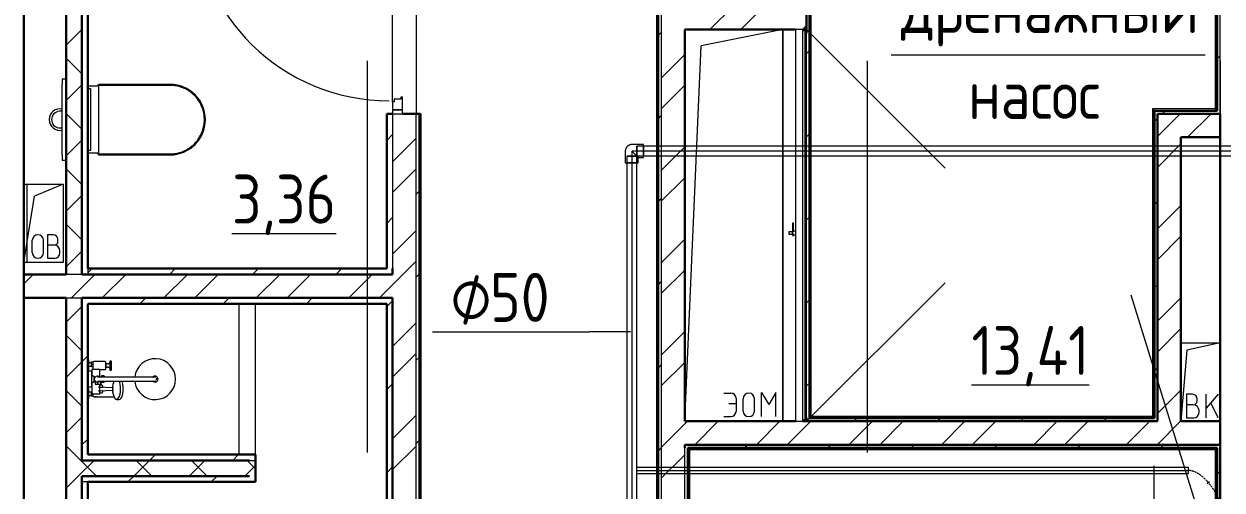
# Model space of a CAD drawing. Header units: millimetres. Extents: x -88595 to 880822, y -1054509 to -148035.
# Drawn here: x 415013 to 421123, y -245193 to -242813 of the extents above; entities that cross this region are included whole.
import ezdxf

# ---------------------------------------------------------------- set-up
doc = ezdxf.new("R2010")
doc.units = ezdxf.units.MM
for name, pattern in [('$7$ADSK_Осевая', [14, 10, -2, 0, -2]), ('$9$ADSK_Осевая', [14, 10, -2, 0, -2]), ('ADSK_Линия сетки', [25, 20, -2.5, 0, -2.5])]:
    doc.linetypes.add(name, pattern=pattern)
for name, color, linetype, lineweight in [('Аннотация', 7, 'Continuous', 20), ('Двери', 7, 'Continuous', 9), ('Линии', 7, 'Continuous', 9), ('Марки', 7, 'Continuous', 20), ('Марки помещений', 7, 'Continuous', 20), ('Обобщенные модели', 7, 'Continuous', 18), ('Оборудование', 7, 'Continuous', 18), ('Ограждение', 7, 'Continuous', 9), ('Оси', 7, 'Continuous', 9), ('Перекрытие', 7, 'Continuous', 18), ('Сантехника', 7, 'Continuous', 18), ('Стены внутренние', 7, 'Continuous', 18), ('Стены наружные', 7, 'Continuous', 18), ('Стены штриховка', 7, 'Continuous', 9), ('Трубопровод', 7, 'Continuous', 18), ('Трубопроводы', 7, 'Continuous', 18)]:
    doc.layers.add(name, color=color, linetype=linetype, lineweight=lineweight)
doc.layers.add('Двери открывание', color=7, linetype='Continuous', lineweight=9, true_color=0xc0c0c0)
doc.styles.add('$1$GOST Common_9', font='GOST_Common.ttf', dxfattribs={"width": 0.9, "height": 250})
doc.styles.add('$5$GOST Common', font='GOST_Common.ttf', dxfattribs={"width": 0.9, "height": 250})
doc.styles.add('GOST Common_2', font='GOST_Common.ttf', dxfattribs={"width": 0.9, "height": 350})

# ---------------------------------------------------------------- blocks, each defined once
blk = doc.blocks.new('$0$ADSK_Полипропилен_Отвод - Универсальный-3259720-В_Координация_3 этаж ОВ3')
at = {"layer": 'Трубопроводы', "color": 24, "true_color": 0xa52900}
for p, q in [((-33, 33), (-60.5, 33)), ((-60.5, 33), (-60.5, -33)), ((-60.5, 33), (-60.5, -33)), ((-25.5, 25), (-60.5, 25)), ((-60.5, 0), (-60.5, 25)), ((-33, 60.5), (-33, 33)), ((33, 60.5), (-33, 60.5)), ((33, 60.5), (-33, 60.5)), ((-25.5, 25), (-25.5, 0)), ((-25.5, 0), (-25.5, -25)), ((-25, 60.5), (-25, 25.5)), ((-25, 60.5), (0, 60.5)), ((0, 25.5), (-25, 25.5)), ((0, 60.5), (25, 60.5)), ((25, 25.5), (0, 25.5)), ((25, 25.5), (25, 60.5)), ((33, 0), (33, 60.5)), ((-60.5, -25), (-60.5, 0)), ((-60.5, -25), (-25.5, -25)), ((-60.5, -33), (0, -33))]:
    blk.add_line(p, q, dxfattribs=at)
at = {"layer": 'Трубопроводы', "color": 24, "true_color": 0xa52900, "flags": 128}
blk.add_lwpolyline([(0, -33), (1.3, -33), (2.6, -32.9), (4, -32.8), (5.3, -32.6), (6.6, -32.3), (7.8, -32.1), (9.1, -31.7), (10.4, -31.3), (11.6, -30.9), (12.9, -30.4), (14.1, -29.9), (15.2, -29.3), (16.4, -28.6), (17.5, -28), (18.6, -27.2), (19.7, -26.5), (20.8, -25.7), (21.8, -24.8), (22.7, -23.9), (23.7, -23), (24.6, -22), (25.4, -21), (26.3, -20), (27, -18.9), (27.8, -17.8), (28.5, -16.7), (29.1, -15.6), (29.7, -14.4), (30.3, -13.2), (30.8, -12), (31.2, -10.7), (31.6, -9.5), (32, -8.2), (32.3, -6.9), (32.5, -5.6), (32.7, -4.3), (32.9, -3), (33, -1.7), (33, -0.4), (33, 0)], dxfattribs=at)
at = {"layer": 'Трубопроводы', "color": 24, "true_color": 0xa52900}
for points, knots in [([(0, 0), (-1.9, 1.8), (-5.6, 5.6), (-10.1, 10.1), (-13.7, 13.7), (-16.3, 16.3), (-18.4, 18.4), (-20.1, 20.1), (-21.3, 21.3), (-22.5, 22.5), (-23.6, 23.6), (-24.7, 24.7), (-25.8, 25.8), (-26.8, 26.8), (-27.8, 27.8), (-28.7, 28.7), (-29.5, 29.5), (-30.3, 30.3), (-31.2, 31.2), (-32.2, 32.1), (-32.8, 32.8), (-33, 33), (-33, 33)], [0, 0, 0, 0, 0.125, 0.25, 0.3125, 0.375, 0.4375, 0.46875, 0.5, 0.53125, 0.5625, 0.59375, 0.625, 0.65625, 0.6875, 0.71875, 0.75, 0.78125, 0.8125, 0.875, 0.9375, 1, 1, 1, 1]), ([(-33, 33), (-33, 33), (-32.8, 32.8), (-32.2, 32.1), (-31.2, 31.2), (-30.3, 30.3), (-29.5, 29.5), (-28.7, 28.7), (-27.8, 27.8), (-26.8, 26.8), (-25.8, 25.8), (-24.7, 24.7), (-23.6, 23.6), (-22.5, 22.5), (-21.3, 21.3), (-20.1, 20.1), (-18.4, 18.4), (-16.3, 16.3), (-13.7, 13.7), (-10.1, 10.1), (-5.6, 5.6), (-1.9, 1.8), (0, 0)], [0, 0, 0, 0, 0.0625, 0.125, 0.1875, 0.21875, 0.25, 0.28125, 0.3125, 0.34375, 0.375, 0.40625, 0.4375, 0.46875, 0.5, 0.53125, 0.5625, 0.625, 0.6875, 0.75, 0.875, 1, 1, 1, 1])]:
    blk.add_open_spline(points, degree=3, knots=knots, dxfattribs=at)
blk = doc.blocks.new('$0$ADSK_Аннотация_Текст_сВыноской - Текст с выноской-3264166-В_Координация_3 этаж ОВ3')
at = {"layer": 'Аннотация'}
blk.add_line((-8, 0), (8, 0), dxfattribs=at)
blk = doc.blocks.new('$0$ADSK_M_Трубы - Диаметр_8-160846-В_Координация_3 этаж ОВ3')
at = {"layer": 'Марки'}
blk.add_line((0, 0), (8, 0), dxfattribs=at)
blk = doc.blocks.new('3 этаж')
at = {"lineweight": 18}
for p, q in [((432793.9, 681983.9), (432993.9, 681983.9)), ((432823.5, 681947.2), (432793.9, 681583.9)), ((432993.9, 681983.9), (432823.5, 681947.2)), ((432852.8, 681721.5), (432822.8, 681721.5)), ((432822.8, 681721.5), (432822.8, 681601.5)), ((432876.1, 681688.1), (432876.1, 681698.1)), ((432982.8, 681721.5), (432922.8, 681650)), ((432922.8, 681601.5), (432922.8, 681721.5)), ((432856.1, 681668.1), (432822.8, 681668.1)), ((432886.1, 681628.1), (432886.1, 681638.1)), ((432982.8, 681601.5), (432946.8, 681678.6)), ((432822.8, 681601.5), (432859.4, 681601.5))]:
    blk.add_line(p, q, dxfattribs=at)
for centre, radius, start, end in [((432852.8, 681698.1), 23.3, 0, 90), ((432856.1, 681688.1), 20, 270, 0), ((432856.1, 681638.1), 30, 0, 90), ((432859.4, 681628.1), 26.7, 270, 0)]:
    blk.add_arc(centre, radius, start, end, dxfattribs=at)
at = {"layer": 'Двери'}
for p, q in [((428773.9, 683214.9), (428773.9, 683173.9)), ((428781.9, 683214.9), (428773.9, 683214.9)), ((428815.9, 683228.9), (428781.9, 683228.9)), ((428781.9, 683228.9), (428781.9, 683214.9)), ((428823.9, 683237.9), (428815.9, 683237.9)), ((428815.9, 683237.9), (428815.9, 683228.9)), ((428823.9, 683173.9), (428823.9, 683237.9)), ((428823.9, 683173.9), (428773.9, 683173.9)), ((428773.9, 683173.9), (428773.9, 683153.9)), ((428773.9, 683173.9), (428823.9, 683173.9)), ((428773.9, 683153.9), (428823.9, 683153.9)), ((428823.9, 683153.9), (428823.9, 683173.9))]:
    blk.add_line(p, q, dxfattribs=at)
at = {"layer": 'Двери открывание'}
blk.add_arc((428755.9, 684217.9), 998, 181.03345, 270, dxfattribs=at)
at = {"layer": 'Линии', "lineweight": 18, "ltscale": 100}
for p, q in [((430763.9, 683583.9), (430347, 683501.4)), ((430763.9, 683583.9), (430763.9, 681583.9)), ((430263.9, 681583.9), (430347, 683501.4)), ((426893.9, 682793.9), (427093.9, 682793.9)), ((427093.9, 682793.9), (426948, 682732.8)), ((427093.9, 682793.9), (427093.9, 682393.9)), ((426893.9, 682393.9), (426948, 682732.8)), ((426936.4, 682445.1), (426936.4, 682507.7)), ((426993.8, 682445.1), (426993.8, 682507.7)), ((427043.9, 682536.4), (427013.9, 682536.4)), ((427013.9, 682536.4), (427013.9, 682416.4)), ((427047.3, 682483.1), (427013.9, 682483.1)), ((427067.3, 682503.1), (427067.3, 682513.1)), ((427077.3, 682443.1), (427077.3, 682453.1)), ((427093.9, 682393.9), (426893.9, 682393.9)), ((427013.9, 682416.4), (427050.6, 682416.4)), ((430462.3, 681727.3), (430498.8, 681727.3)), ((430524.9, 681701.3), (430524.9, 681633.4)), ((430561.4, 681636), (430561.4, 681698.6)), ((430618.8, 681636), (430618.8, 681698.6)), ((430655.3, 681730), (430691.8, 681670)), ((430655.3, 681607.3), (430655.3, 681730)), ((430728.4, 681730), (430691.8, 681670)), ((430728.4, 681607.3), (430728.4, 681730)), ((430488.4, 681675.2), (430524.9, 681675.2)), ((430462.3, 681607.3), (430498.8, 681607.3))]:
    blk.add_line(p, q, dxfattribs=at)
at = {"layer": 'Линии', "lineweight": 18}
for centre, radius, start, end in [((426965.1, 682507.7), 28.7, 0, 180), ((427043.9, 682513.1), 23.3, 0, 90), ((427047.3, 682503.1), 20, 270, 0), ((427047.3, 682453.1), 30, 0, 90), ((426965.1, 682445.1), 28.7, 180, 0), ((427050.6, 682443.1), 26.7, 270, 0), ((430498.8, 681701.3), 26.1, 0, 90), ((430590.1, 681698.6), 28.7, 0, 180), ((430498.8, 681633.4), 26.1, 270, 0), ((430590.1, 681636), 28.7, 180, 0)]:
    blk.add_arc(centre, radius, start, end, dxfattribs=at)
at = {"layer": 'Обобщенные модели', "lineweight": 9}
for p, q in [((427335.1, 681891.4), (427331.9, 681891.4)), ((427331.9, 681891.4), (427334.7, 681891.4)), ((427331.9, 681891.1), (427331.9, 681889.6)), ((427339.4, 681889.6), (427331.9, 681889.6)), ((427331.9, 681889.6), (427331.9, 681846.5)), ((427331.9, 681889.6), (427339.4, 681889.6)), ((427339.4, 681846.5), (427339.4, 681889.6)), ((427331.9, 681846.5), (427339.4, 681846.5)), ((427331.9, 681846.5), (427331.9, 681844.8)), ((427339.4, 681846.5), (427331.9, 681846.5)), ((427331.9, 681844.5), (427335.4, 681844.5))]:
    blk.add_line(p, q, dxfattribs=at)
for points, knots in [([(427339.4, 681889.6), (427339.3, 681889.9), (427339, 681890.2), (427338.6, 681890.6), (427338.2, 681890.8), (427337.7, 681891), (427337, 681891.1), (427336.3, 681891.3), (427336, 681891.3), (427335.8, 681891.4)], [0, 0, 0, 0, 0.1666667, 0.25, 0.3333333, 0.4166667, 0.5, 0.5833333, 0.6666667, 0.6666667, 0.6666667, 0.6666667]), ([(427339.4, 681846.5), (427339.4, 681846.5), (427339.3, 681847.2), (427339.1, 681849), (427338.9, 681850.4), (427338.8, 681851.5), (427338.6, 681852.8), (427338.4, 681854.2), (427338.3, 681855.7), (427338.1, 681857.3), (427338, 681859), (427337.9, 681861.3), (427337.7, 681865.5), (427337.7, 681870.6), (427337.9, 681874.9), (427338, 681877.2), (427338.1, 681878.9), (427338.3, 681880.5), (427338.4, 681882), (427338.6, 681883.4), (427338.8, 681884.6), (427338.9, 681885.8), (427339.1, 681887.1), (427339.3, 681889), (427339.4, 681889.6), (427339.4, 681889.6)], [0, 0, 0, 0, 0.111111, 0.166667, 0.194444, 0.222222, 0.25, 0.277778, 0.305556, 0.333333, 0.361111, 0.388889, 0.444444, 0.555556, 0.611111, 0.638889, 0.666667, 0.694444, 0.722222, 0.75, 0.777778, 0.805556, 0.833333, 0.888889, 1, 1, 1, 1]), ([(427335.9, 681844.6), (427336, 681844.6), (427336.4, 681844.6), (427337, 681844.8), (427337.7, 681844.9), (427338.2, 681845.1), (427338.6, 681845.4), (427339, 681845.8), (427339.3, 681846.2), (427339.4, 681846.5)], [0.3333333, 0.3333333, 0.3333333, 0.3333333, 0.4166667, 0.5, 0.5833333, 0.6666667, 0.75, 0.8333333, 1, 1, 1, 1])]:
    blk.add_open_spline(points, degree=3, knots=knots, dxfattribs=at)
at = {"layer": 'Оборудование'}
for p, q in [((430865.3, 683583.9), (430828.9, 683583.9)), ((430828.9, 683583.9), (430828.9, 681583.9)), ((430866.2, 681584.8), (430866.2, 683582.9)), ((430883.9, 683583.9), (431591, 682876.8)), ((430875.9, 683576.9), (430866.2, 683576.9)), ((430876.9, 681591.8), (430876.9, 683575.9)), ((430883.9, 683564.9), (430878.4, 683564.9)), ((430883.9, 681602.9), (430883.9, 683564.9)), ((430811.1, 682551.5), (430793.6, 682551.5)), ((430793.6, 682551.5), (430793.6, 682539.2)), ((430813, 682553.4), (430811.1, 682551.5)), ((430811.1, 682551.5), (430811.1, 682539.2)), ((430828.9, 682555), (430813, 682555)), ((430813, 682555), (430813, 682535.7)), ((430813.5, 682596), (430813.5, 682550.2)), ((430818.5, 682596), (430813.5, 682596)), ((430818.5, 682550.2), (430818.5, 682596)), ((430793.6, 682539.2), (430811.1, 682539.2)), ((430811.1, 682539.2), (430813, 682537.3)), ((430813, 682535.7), (430828.9, 682535.7)), ((430813.5, 682540.5), (430813.5, 682532.3)), ((430813.5, 682532.3), (430818.5, 682532.3)), ((430818.5, 682532.3), (430818.5, 682540.5)), ((430883.9, 681583.9), (431591, 682291)), ((430828.9, 681583.9), (430865.3, 681583.9)), ((430866.2, 681590.9), (430875.9, 681590.9)), ((430878.4, 681602.9), (430883.9, 681602.9))]:
    blk.add_line(p, q, dxfattribs=at)
for points, knots in [([(430866.2, 683582.9), (430866.2, 683583), (430866.2, 683583.1), (430866.1, 683583.3), (430866.1, 683583.4), (430865.9, 683583.6), (430865.8, 683583.7), (430865.5, 683583.8), (430865.4, 683583.9), (430865.3, 683583.9)], [0, 0, 0, 0, 0.166667, 0.25, 0.333333, 0.5, 0.666667, 0.833333, 1, 1, 1, 1]), ([(430876.9, 683575.9), (430876.9, 683576), (430876.9, 683576.1), (430876.8, 683576.3), (430876.8, 683576.4), (430876.7, 683576.5), (430876.6, 683576.6), (430876.4, 683576.8), (430876.2, 683576.8), (430876, 683576.9), (430875.9, 683576.9)], [0, 0, 0, 0, 0.166667, 0.25, 0.333333, 0.416667, 0.541667, 0.666667, 0.833333, 1, 1, 1, 1]), ([(430878.4, 683564.9), (430878.3, 683564.9), (430878.1, 683564.9), (430877.8, 683565), (430877.7, 683565.1), (430877.5, 683565.2), (430877.3, 683565.3), (430877.2, 683565.5), (430877.1, 683565.6), (430877, 683565.8), (430876.9, 683566.1), (430876.9, 683566.3), (430876.9, 683566.4)], [0, 0, 0, 0, 0.166667, 0.25, 0.333333, 0.416667, 0.5, 0.583333, 0.666667, 0.75, 0.833333, 1, 1, 1, 1]), ([(430865.3, 681583.9), (430865.4, 681583.9), (430865.5, 681583.9), (430865.8, 681584), (430865.9, 681584.1), (430866.1, 681584.3), (430866.1, 681584.4), (430866.2, 681584.6), (430866.2, 681584.7), (430866.2, 681584.8)], [-1, -1, -1, -1, -0.833333, -0.666667, -0.5, -0.333333, -0.25, -0.166667, 0, 0, 0, 0]), ([(430875.9, 681590.9), (430876, 681590.9), (430876.2, 681590.9), (430876.4, 681591), (430876.6, 681591.1), (430876.7, 681591.2), (430876.8, 681591.3), (430876.8, 681591.4), (430876.9, 681591.6), (430876.9, 681591.7), (430876.9, 681591.8)], [-1, -1, -1, -1, -0.833333, -0.666667, -0.541667, -0.416667, -0.333333, -0.25, -0.166667, 0, 0, 0, 0]), ([(430876.9, 681601.3), (430876.9, 681601.5), (430876.9, 681601.7), (430877, 681601.9), (430877.1, 681602.1), (430877.2, 681602.3), (430877.3, 681602.4), (430877.5, 681602.5), (430877.7, 681602.7), (430877.8, 681602.7), (430878.1, 681602.8), (430878.3, 681602.9), (430878.4, 681602.9)], [-1, -1, -1, -1, -0.833333, -0.75, -0.666667, -0.583333, -0.5, -0.416667, -0.333333, -0.25, -0.166667, 0, 0, 0, 0])]:
    blk.add_open_spline(points, degree=3, knots=knots, dxfattribs=at)
at = {"layer": 'Ограждение'}
for p, q in [((432968.9, 687228.9), (432968.9, 683178.9)), ((430118.9, 686009.2), (430118.9, 681003.9)), ((430908.9, 681608.9), (430908.9, 683728.9)), ((428913.9, 683153.9), (428918.9, 683153.9)), ((428918.9, 678898.9), (428918.9, 683153.9)), ((432968.9, 683178.9), (432648.9, 683178.9)), ((432648.9, 683178.9), (432658.9, 683168.9)), ((432648.9, 683178.9), (432648.9, 681608.9)), ((432968.9, 683178.9), (432978.9, 683168.9)), ((430908.9, 681608.9), (430898.9, 681598.9)), ((432648.9, 681608.9), (430908.9, 681608.9)), ((432648.9, 681608.9), (432658.9, 681598.9)), ((430288.9, 681438.9), (430278.9, 681448.9)), ((432968.9, 681438.9), (432978.9, 681448.9)), ((430288.9, 681003.9), (430288.9, 681438.9)), ((430288.9, 681438.9), (432968.9, 681438.9)), ((432968.9, 681438.9), (432968.9, 678898.9))]:
    blk.add_line(p, q, dxfattribs=at)
at = {"layer": 'Оси', "linetype": 'ADSK_Линия сетки', "ltscale": 100}
for p, q in [((426893.9, 695924.5), (426893.9, 629947.7)), ((428643.9, 695924.5), (428643.9, 629947.7)), ((431193.9, 695924.5), (431193.9, 629947.7)), ((432993.9, 695924.5), (432993.9, 629947.7))]:
    blk.add_line(p, q, dxfattribs=at)
at = {"layer": 'Перекрытие', "color": 49, "true_color": 0x464646}
for p, q in [((426893.9, 682793.9), (427093.9, 682793.9)), ((427093.9, 682793.9), (427093.9, 682393.9)), ((427093.9, 682393.9), (426893.9, 682393.9)), ((427989.1, 682183.9), (427989.1, 681413.9)), ((428074.1, 681413.9), (428074.1, 682183.9)), ((432793.9, 681983.9), (432993.9, 681983.9))]:
    blk.add_line(p, q, dxfattribs=at)
at = {"layer": 'Сантехника', "lineweight": 9}
for p, q in [((427108.9, 683330.6), (427088.9, 683330.6)), ((427088.9, 683330.6), (427088.9, 683305.6)), ((427088.9, 682942.1), (427088.9, 683305.6)), ((427088.9, 682942.1), (427088.9, 682917.1)), ((427088.9, 682917.1), (427108.9, 682917.1))]:
    blk.add_line(p, q, dxfattribs=at)
at = {"layer": 'Сантехника'}
for p, q in [((427268.9, 683293.9), (427218.9, 683293.9)), ((427218.9, 683282.1), (427233.9, 683282.1)), ((427233.9, 683282.1), (427233.9, 682965.7)), ((427273.9, 683293.9), (427273.9, 682953.9)), ((427638.9, 683303.9), (427278.9, 683303.9)), ((427638.9, 683298.9), (427278.9, 683298.9)), ((427233.9, 682965.7), (427218.9, 682965.7)), ((427218.9, 682953.9), (427268.9, 682953.9)), ((427278.9, 682948.9), (427638.9, 682948.9)), ((427278.9, 682943.9), (427638.9, 682943.9)), ((427223.9, 681898.9), (427218.9, 681898.9)), ((427223.9, 681848.9), (427223.9, 681898.9)), ((427238.9, 681881.9), (427223.9, 681881.9)), ((427238.9, 681873.9), (427238.9, 681886.4)), ((427238.9, 681886.4), (427247.1, 681886.4)), ((427238.9, 681861.4), (427238.9, 681873.9)), ((427238.9, 681873.9), (427245.2, 681873.9)), ((427245.2, 681883.6), (427245.2, 681848.9)), ((427307.9, 681888.6), (427250.2, 681888.6)), ((427311.9, 681853.8), (427311.9, 681884.7)), ((427320, 681876.6), (427312.5, 681876.6)), ((427312.5, 681868.6), (427312.5, 681876.6)), ((427218.9, 681848.9), (427223.9, 681848.9)), ((427237.5, 681838.9), (427220.1, 681838.9)), ((427220.1, 681838.9), (427220.1, 681798.9)), ((427223.9, 681865.9), (427238.9, 681865.9)), ((427237.5, 681838.9), (427237.5, 681798.9)), ((427250.1, 681813.9), (427237.5, 681813.9)), ((427245.2, 681861.4), (427238.9, 681861.4)), ((427239.2, 681848.9), (427239.2, 681813.9)), ((427281.5, 681848.9), (427239.2, 681848.9)), ((427250.1, 681813.9), (427250.1, 681798.9)), ((427255.1, 681808.9), (427250.1, 681808.9)), ((427255.1, 681805.7), (427255.1, 681808.9)), ((427281.5, 681809.1), (427281.5, 681848.9)), ((427281.5, 681848.8), (427307.8, 681848.8)), ((427286.9, 681809.1), (427286.9, 681809.8)), ((427303.1, 681815), (427289.9, 681815)), ((427289.9, 681815), (427289.9, 681814.7)), ((427289.9, 681810.2), (427289.9, 681814.7)), ((427303.1, 681814.7), (427289.9, 681814.7)), ((427289.9, 681810.2), (427289.9, 681810.5)), ((427289.9, 681810.2), (427289.9, 681809.1)), ((427303.1, 681810.2), (427289.9, 681810.2)), ((427530.3, 681808.9), (427292, 681808.9)), ((427303.1, 681814.7), (427303.1, 681815)), ((427303.1, 681814.7), (427303.1, 681810.2)), ((427303.1, 681810.5), (427303.1, 681810.2)), ((427303.1, 681809.1), (427303.1, 681810.2)), ((427311.9, 681808.9), (427303.1, 681808.9)), ((427312.5, 681860.5), (427312.5, 681868.6)), ((427312.5, 681860.5), (427320, 681860.5)), ((427223.9, 681748.9), (427218.9, 681748.9)), ((427220.1, 681798.9), (427220.1, 681758.9)), ((427220.1, 681758.9), (427237.5, 681758.9)), ((427223.9, 681698.9), (427223.9, 681748.9)), ((427237.5, 681798.9), (427237.5, 681758.9)), ((427237.5, 681783.9), (427250.1, 681783.9)), ((427239.2, 681784), (427239.2, 681724.2)), ((427250.1, 681798.9), (427250.1, 681783.9)), ((427250.1, 681788.9), (427255.1, 681788.9)), ((427255.1, 681788.9), (427255.1, 681792)), ((427256.7, 681785.7), (427256.7, 681772.8)), ((427262.6, 681785.7), (427256.7, 681785.7)), ((427256.7, 681772.8), (427270.1, 681772.8)), ((427270.1, 681772.8), (427270.1, 681784.9)), ((427270.1, 681772.8), (427285.5, 681772.8)), ((427285.5, 681785.7), (427272.2, 681785.7)), ((427350.9, 681754.1), (427273, 681758.4)), ((427290.5, 681768.8), (427278.6, 681768.8)), ((427284.2, 681758.2), (427280.8, 681758.2)), ((427281.5, 681785.7), (427281.5, 681789.1)), ((427281.5, 681749.8), (427281.5, 681772.8)), ((427281.5, 681724.2), (427281.5, 681747.1)), ((427284.2, 681758.2), (427295.6, 681758.2)), ((427287.5, 681785.7), (427285.5, 681785.7)), ((427285.5, 681772.8), (427285.5, 681785.7)), ((427285.5, 681772.8), (427287.5, 681772.8)), ((427286.9, 681787.8), (427286.9, 681789.5)), ((427287.5, 681772.8), (427287.5, 681785.7)), ((427289.9, 681789.2), (427289.9, 681787.6)), ((427289.9, 681787.2), (427289.9, 681787.6)), ((427289.9, 681783.1), (427289.9, 681787.6)), ((427303.1, 681787.6), (427289.9, 681787.6)), ((427289.9, 681783.1), (427289.9, 681782.7)), ((427303.1, 681783.1), (427289.9, 681783.1)), ((427289.9, 681782.7), (427303.1, 681782.7)), ((427292, 681788.9), (427530.3, 681788.9)), ((427295.6, 681758.2), (427295.6, 681763.3)), ((427303.1, 681787.6), (427303.1, 681788.8)), ((427303.1, 681788.8), (427311.9, 681788.8)), ((427303.1, 681787.6), (427303.1, 681783.1)), ((427303.1, 681787.6), (427303.1, 681787.2)), ((427303.1, 681782.7), (427303.1, 681783.1)), ((427218.9, 681698.9), (427223.9, 681698.9)), ((427238.9, 681731.9), (427223.9, 681731.9)), ((427223.9, 681715.9), (427238.9, 681715.9)), ((427238.9, 681723.9), (427238.9, 681736.4)), ((427238.9, 681711.4), (427238.9, 681723.9)), ((427245.2, 681723.9), (427238.9, 681723.9)), ((427247.1, 681711.4), (427238.9, 681711.4)), ((427239.2, 681724.2), (427281.5, 681724.2)), ((427245.2, 681724.2), (427245.2, 681714.1)), ((427250.2, 681709.1), (427352.6, 681709.1)), ((427252.9, 681724.2), (427252.9, 681722.6)), ((427267.9, 681722.6), (427267.9, 681724.2)), ((427273, 681738.5), (427350.9, 681742.8)), ((427278.5, 681729.1), (427290.6, 681729.1)), ((427295.6, 681739.7), (427294.3, 681739.7)), ((427295.6, 681734.5), (427295.6, 681739.7)), ((427366.1, 681695.7), (427379.9, 681695.7))]:
    blk.add_line(p, q, dxfattribs=at)
at = {"layer": 'Сантехника', "flags": 128}
for points in [[(427278.9, 683298.9), (427278.7, 683298.9), (427278.5, 683298.8), (427278.3, 683298.8), (427278.1, 683298.8), (427277.9, 683298.8), (427277.7, 683298.7), (427277.5, 683298.7), (427277.3, 683298.6), (427277.1, 683298.5), (427277, 683298.5), (427276.8, 683298.4), (427276.6, 683298.3), (427276.4, 683298.2), (427276.2, 683298.1), (427276.1, 683298), (427275.9, 683297.9), (427275.8, 683297.7), (427275.6, 683297.6), (427275.5, 683297.5), (427275.3, 683297.3), (427275.2, 683297.2), (427275, 683297), (427274.9, 683296.9), (427274.8, 683296.7), (427274.7, 683296.6), (427274.6, 683296.4), (427274.5, 683296.2), (427274.4, 683296), (427274.3, 683295.9), (427274.2, 683295.7), (427274.2, 683295.5), (427274.1, 683295.3), (427274.1, 683295.1), (427274, 683294.9), (427274, 683294.7), (427273.9, 683294.5), (427273.9, 683294.3), (427273.9, 683294.1), (427273.9, 683293.9), (427273.9, 683293.9)], [(427638.9, 682948.9), (427645.9, 682949), (427652.9, 682949.4), (427659.9, 682950.1), (427666.8, 682951.1), (427673.7, 682952.3), (427680.5, 682953.9), (427687.3, 682955.7), (427694, 682957.7), (427700.5, 682960.1), (427707, 682962.7), (427713.4, 682965.5), (427719.7, 682968.6), (427725.9, 682972), (427731.9, 682975.6), (427737.7, 682979.4), (427743.4, 682983.5), (427748.9, 682987.8), (427754.3, 682992.3), (427759.5, 682997), (427764.4, 683001.9), (427769.2, 683007.1), (427773.8, 683012.4), (427778.1, 683017.8), (427782.3, 683023.5), (427786.2, 683029.3), (427789.8, 683035.3), (427793.2, 683041.4), (427796.4, 683047.6), (427799.3, 683054), (427802, 683060.4), (427804.4, 683067), (427806.6, 683073.7), (427808.4, 683080.4), (427810, 683087.2), (427811.4, 683094.1), (427812.4, 683101), (427813.2, 683108), (427813.7, 683115), (427813.9, 683122), (427813.8, 683129), (427813.5, 683136), (427812.9, 683142.9), (427812, 683149.9), (427810.8, 683156.8), (427809.3, 683163.6), (427807.6, 683170.4), (427805.6, 683177.1), (427803.3, 683183.7), (427800.8, 683190.3), (427798, 683196.7), (427795, 683203), (427791.7, 683209.2), (427788.2, 683215.2), (427784.4, 683221.1), (427780.4, 683226.8), (427776.2, 683232.4), (427771.7, 683237.8), (427767, 683243), (427762.2, 683248.1), (427757.1, 683252.9), (427751.9, 683257.5), (427746.4, 683261.9), (427740.8, 683266.1), (427735, 683270.1), (427729.1, 683273.8), (427723, 683277.3), (427716.8, 683280.5), (427710.5, 683283.5), (427704.1, 683286.3), (427697.5, 683288.7), (427690.9, 683291), (427684.2, 683292.9), (427677.4, 683294.6), (427670.5, 683296), (427663.6, 683297.1), (427656.6, 683298), (427649.7, 683298.5), (427642.7, 683298.8), (427638.9, 683298.9)], [(427273.9, 682953.9), (427273.9, 682953.7), (427273.9, 682953.5), (427273.9, 682953.3), (427274, 682953.1), (427274, 682952.9), (427274, 682952.7), (427274.1, 682952.5), (427274.2, 682952.3), (427274.2, 682952.1), (427274.3, 682951.9), (427274.4, 682951.7), (427274.5, 682951.6), (427274.6, 682951.4), (427274.7, 682951.2), (427274.8, 682951), (427274.9, 682950.9), (427275, 682950.7), (427275.1, 682950.6), (427275.3, 682950.4), (427275.4, 682950.3), (427275.6, 682950.1), (427275.7, 682950), (427275.9, 682949.9), (427276, 682949.8), (427276.2, 682949.7), (427276.4, 682949.5), (427276.5, 682949.5), (427276.7, 682949.4), (427276.9, 682949.3), (427277.1, 682949.2), (427277.3, 682949.1), (427277.5, 682949.1), (427277.7, 682949), (427277.9, 682949), (427278.1, 682948.9), (427278.2, 682948.9), (427278.4, 682948.9), (427278.6, 682948.9), (427278.8, 682948.9), (427278.9, 682948.9)], [(427320, 681876.6), (427320.6, 681876.6), (427321.2, 681876.7), (427321.7, 681876.7), (427322.3, 681876.8), (427322.8, 681876.9), (427323.4, 681877), (427323.9, 681877.2), (427324.5, 681877.3), (427325, 681877.5), (427325.5, 681877.7), (427326, 681877.9), (427326.5, 681878.2), (427327, 681878.5), (427327.5, 681878.8), (427328, 681879.1), (427328.4, 681879.4), (427328.9, 681879.7), (427329.3, 681880.1), (427329.7, 681880.5), (427330.1, 681880.9), (427330.5, 681881.3), (427330.9, 681881.7), (427331.2, 681882.1), (427331.6, 681882.6), (427331.9, 681883.1), (427331.9, 681883.1)], [(427292, 681808.9), (427291.1, 681808.9), (427290.1, 681808.9), (427289.1, 681808.9), (427288.2, 681808.9), (427287.3, 681808.9), (427286.3, 681808.9), (427285.4, 681808.9), (427284.5, 681808.9), (427283.6, 681808.9), (427282.8, 681808.9), (427281.9, 681808.9), (427281.1, 681808.9), (427280.2, 681808.9), (427279.4, 681808.9), (427278.6, 681808.9), (427277.9, 681808.9), (427277.1, 681808.9), (427276.4, 681808.9), (427275.8, 681808.9), (427275.1, 681808.9), (427274.5, 681808.9), (427273.9, 681808.9), (427273.3, 681808.9), (427272.8, 681808.9), (427272.3, 681808.9), (427271.8, 681808.9), (427271.3, 681808.9), (427270.9, 681808.9), (427270.6, 681808.9), (427270.2, 681808.9), (427269.9, 681808.9), (427269.7, 681808.9), (427269.5, 681808.9), (427269.3, 681808.9), (427269.1, 681808.9), (427269, 681808.9), (427268.9, 681808.9), (427268.9, 681808.9), (427268.9, 681808.9)], [(427331.9, 681854), (427331.6, 681854.5), (427331.3, 681854.9), (427330.9, 681855.4), (427330.6, 681855.8), (427330.2, 681856.2), (427329.8, 681856.6), (427329.4, 681857), (427328.9, 681857.4), (427328.5, 681857.7), (427328, 681858), (427327.6, 681858.3), (427327.1, 681858.6), (427326.6, 681858.9), (427326.1, 681859.2), (427325.6, 681859.4), (427325.1, 681859.6), (427324.5, 681859.8), (427324, 681860), (427323.5, 681860.1), (427322.9, 681860.2), (427322.4, 681860.3), (427321.8, 681860.4), (427321.2, 681860.5), (427320.7, 681860.5), (427320.1, 681860.5), (427320, 681860.5)], [(427560.6, 681808.9), (427560.6, 681808.9), (427560.5, 681808.9), (427560.4, 681808.9), (427560.2, 681808.9), (427560, 681808.9), (427559.7, 681808.9), (427559.4, 681808.9), (427559.1, 681808.9), (427558.7, 681808.9), (427558.3, 681808.9), (427557.8, 681808.9), (427557.3, 681808.9), (427556.7, 681808.9), (427556.1, 681808.9), (427555.5, 681808.9), (427554.8, 681808.9), (427554.1, 681808.9), (427553.3, 681808.9), (427552.5, 681808.9), (427551.7, 681808.9), (427550.8, 681808.9), (427550, 681808.9), (427549, 681808.9), (427548.1, 681808.9), (427547.1, 681808.9), (427546.1, 681808.9), (427545.1, 681808.9), (427544.1, 681808.9), (427543, 681808.9), (427541.9, 681808.9), (427540.8, 681808.9), (427539.7, 681808.9), (427538.6, 681808.9), (427537.4, 681808.9), (427536.3, 681808.9), (427535.1, 681808.9), (427533.9, 681808.9), (427532.8, 681808.9), (427531.6, 681808.9), (427530.4, 681808.9), (427530.3, 681808.9)], [(427268.9, 681788.9), (427268.9, 681788.9), (427269, 681788.9), (427269.1, 681788.9), (427269.2, 681788.9), (427269.4, 681788.9), (427269.6, 681788.9), (427269.8, 681788.9), (427270.1, 681788.9), (427270.4, 681788.9), (427270.8, 681788.9), (427271.2, 681788.9), (427271.6, 681788.9), (427272.1, 681788.9), (427272.6, 681788.9), (427273.1, 681788.9), (427273.6, 681788.9), (427274.2, 681788.9), (427274.8, 681788.9), (427275.5, 681788.9), (427276.2, 681788.9), (427276.9, 681788.9), (427277.6, 681788.9), (427278.3, 681788.9), (427279.1, 681788.9), (427279.9, 681788.9), (427280.7, 681788.9), (427281.6, 681788.9), (427282.4, 681788.9), (427283.3, 681788.9), (427284.2, 681788.9), (427285.1, 681788.9), (427286, 681788.9), (427286.9, 681788.9), (427287.8, 681788.9), (427288.8, 681788.9), (427289.7, 681788.9), (427290.7, 681788.9), (427291.6, 681788.9), (427292, 681788.9)], [(427530.3, 681788.9), (427531.4, 681788.9), (427532.6, 681788.9), (427533.8, 681788.9), (427534.9, 681788.9), (427536.1, 681788.9), (427537.3, 681788.9), (427538.4, 681788.9), (427539.5, 681788.9), (427540.6, 681788.9), (427541.7, 681788.9), (427542.8, 681788.9), (427543.9, 681788.9), (427544.9, 681788.9), (427546, 681788.9), (427547, 681788.9), (427548, 681788.9), (427548.9, 681788.9), (427549.8, 681788.9), (427550.7, 681788.9), (427551.6, 681788.9), (427552.4, 681788.9), (427553.2, 681788.9), (427554, 681788.9), (427554.7, 681788.9), (427555.4, 681788.9), (427556, 681788.9), (427556.6, 681788.9), (427557.2, 681788.9), (427557.7, 681788.9), (427558.2, 681788.9), (427558.6, 681788.9), (427559, 681788.9), (427559.4, 681788.9), (427559.7, 681788.9), (427560, 681788.9), (427560.2, 681788.9), (427560.4, 681788.9), (427560.5, 681788.9), (427560.6, 681788.9), (427560.6, 681788.9)], [(427260.4, 681707.8), (427260.1, 681707.8), (427259.8, 681707.8), (427259.5, 681707.9), (427259.2, 681707.9), (427258.9, 681708), (427258.6, 681708), (427258.3, 681708.1), (427258, 681708.2), (427257.7, 681708.3), (427257.4, 681708.4), (427257.2, 681708.5), (427256.9, 681708.6), (427256.6, 681708.8), (427256.4, 681708.9), (427256.1, 681709.1)], [(427264.4, 681709), (427264.2, 681708.8), (427263.9, 681708.7), (427263.7, 681708.6), (427263.4, 681708.4), (427263.1, 681708.3), (427262.8, 681708.2), (427262.5, 681708.1), (427262.2, 681708), (427261.9, 681708), (427261.7, 681707.9), (427261.4, 681707.9), (427261.1, 681707.8), (427260.8, 681707.8), (427260.5, 681707.8), (427260.4, 681707.8)]]:
    blk.add_lwpolyline(points, dxfattribs=at)
at = {"layer": 'Сантехника', "lineweight": 9, "flags": 128}
for points in [[(427087.8, 683166.6), (427086.7, 683166.6), (427085.6, 683166.6), (427084.6, 683166.6), (427083.6, 683166.6), (427082.8, 683166.6), (427081.9, 683166.6), (427081.2, 683166.6), (427080.5, 683166.6), (427079.9, 683166.6), (427079.3, 683166.6), (427078.9, 683166.6), (427078.4, 683166.6), (427078.1, 683166.6), (427077.8, 683166.6), (427077.6, 683166.6), (427077.5, 683166.6), (427077.5, 683166.6), (427077.5, 683166.6)], [(427077.5, 683081.2), (427077.5, 683081.2), (427077.6, 683081.2), (427077.8, 683081.2), (427078, 683081.2), (427078.4, 683081.2), (427078.7, 683081.2), (427079.2, 683081.2), (427079.7, 683081.2), (427080.3, 683081.2), (427081, 683081.2), (427081.7, 683081.2), (427082.5, 683081.2), (427083.4, 683081.2), (427084.3, 683081.2), (427085.3, 683081.2), (427086.4, 683081.2), (427087.5, 683081.2), (427088.6, 683081.2)]]:
    blk.add_lwpolyline(points, dxfattribs=at)
at = {"layer": 'Сантехника'}
for centre, radius, start, end in [((427278.9, 683293.9), 10, 90, 180), ((427278.9, 683293.9), 5, 150, 180), ((427278.9, 683293.9), 5, 150, 180), ((427278.9, 683293.9), 5, 150, 180), ((427278.9, 683293.9), 5, 90, 120), ((427278.9, 683293.9), 5, 90, 120), ((427278.9, 683293.9), 5, 105, 120), ((427638.9, 683123.9), 180, 270, 90), ((427638.9, 683123.9), 175, 89.09224, 90), ((427638.9, 683123.9), 175, 89.09224, 90), ((427278.9, 682953.9), 10, 180, 270), ((427278.9, 682953.9), 5, 180, 210), ((427278.9, 682953.9), 5, 180, 210), ((427278.9, 682953.9), 5, 180, 210), ((427278.9, 682953.9), 5, 240, 270), ((427278.9, 682953.9), 5, 240, 270), ((427278.9, 682953.9), 5, 240, 255), ((427638.9, 683123.9), 175, 270, 270.90776), ((427638.9, 683123.9), 175, 270, 270.90776), ((427250.2, 681883.6), 5, 90, 180), ((427307, 681883.7), 5, 12.04508, 79.42617), ((427562.6, 681798.9), 104.4, 0, 174.28598), ((427267.5, 681798.9), 15, 43.18067, 180), ((427289.8, 681826.8), 17.2, 240.81871, 260.30422), ((427306.9, 681853.8), 5, 280.73475, 0), ((427562.6, 681798.9), 15.3, 0, 144.7933), ((427560.6, 681798.9), 10, 60, 98.66261), ((427267.5, 681798.9), 15, 180, 315), ((427289.8, 681770.9), 17.2, 99.69578, 119.18129), ((427562.6, 681798.9), 104.4, 185.54331, 0), ((427562.6, 681798.9), 15.3, 215.2067, 0), ((427560.6, 681798.9), 10, 261.33739, 300), ((427560.6, 681798.9), 10, 0, 30), ((427560.6, 681798.9), 10, 330, 0), ((427250.2, 681714.1), 5, 180, 270)]:
    blk.add_arc(centre, radius, start, end, dxfattribs=at)
at = {"layer": 'Сантехника', "lineweight": 9}
for radius, start, end in [(55, 77.97419, 180), (42.7, 105, 180), (42.7, 87.24284, 99.49862), (42.7, 90, 92.53381), (55, 180, 282.02581), (42.7, 180, 255), (42.7, 260.86989, 270), (42.7, 267.91723, 270), (42.7, 272.24174, 274.19756)]:
    blk.add_arc((427077.5, 683123.9), radius, start, end, dxfattribs=at)
at = {"layer": 'Сантехника'}
for centre, major_axis, ratio, start_param, end_param in [((427278.6, 681749), (0, 11.1), 0.920505, 5.700525, 6.207221), ((427290.5, 681763.3), (0, -5.51), 0.920505, 1.570796, 3.141593), ((427366.1, 681748.5), (0, 52.8), 0.390731, 0.694281, 1.570796), ((427366.1, 681748.5), (0, -52.8), 0.390731, 4.712389, 7.853982), ((427379.9, 681748.5), (0, 52.8), 0.390731, 2.917193, 4.712389), ((427366.1, 681748.5), (0, -52.8), 0.390731, 1.570796, 2.455637), ((427379.9, 681748.5), (0, -52.8), 0.390731, 1.570796, 2.455637), ((427278.6, 681749), (0, 11.1), 0.920505, 3.217557, 3.724253), ((427290.6, 681734.5), (0, 5.38), 0.920505, 3.141593, 4.712389)]:
    blk.add_ellipse(centre, major_axis=major_axis, ratio=ratio, start_param=start_param, end_param=end_param, dxfattribs=at)
at = {"layer": 'Стены внутренние', "lineweight": 30}
for p, q in [((426893.9, 684593.9), (426893.9, 678873.9)), ((432993.9, 681583.9), (432993.9, 683033.9))]:
    blk.add_line(p, q, dxfattribs=at)
at = {"layer": 'Стены наружные', "lineweight": 30}
for p, q in [((430123.9, 686009.2), (430123.9, 680988.9)), ((427218.9, 684563.9), (427218.9, 682363.9)), ((432978.9, 683168.9), (432978.9, 684523.9)), ((427108.9, 684193.9), (427108.9, 682333.9)), ((427188.9, 682333.9), (427188.9, 684212.9)), ((430883.9, 683564.9), (430883.9, 683703.9)), ((430898.9, 683718.9), (430898.9, 681598.9)), ((430263.9, 683583.9), (430263.9, 681583.9)), ((430828.9, 683583.9), (430263.9, 683583.9)), ((430883.9, 683583.9), (430865.5, 683583.9)), ((428743.9, 683153.9), (428743.9, 682363.9)), ((428743.9, 683153.9), (428773.9, 683153.9)), ((428823.9, 683153.9), (428913.9, 683153.9)), ((428913.9, 678893.9), (428913.9, 683153.9)), ((432658.9, 683168.9), (432978.9, 683168.9)), ((432658.9, 681598.9), (432658.9, 683168.9)), ((432673.9, 683153.9), (432993.9, 683153.9)), ((432673.9, 681583.9), (432673.9, 683153.9)), ((432993.9, 683033.9), (432993.9, 683153.9)), ((432993.9, 683033.9), (432793.9, 683033.9)), ((432793.9, 683033.9), (432793.9, 681583.9)), ((427218.9, 682363.9), (428743.9, 682363.9)), ((428773.9, 682333.9), (428773.9, 682363.9)), ((426893.9, 682333.9), (427108.9, 682333.9)), ((427188.9, 682333.9), (428773.9, 682333.9)), ((427108.9, 682213.9), (426893.9, 682213.9)), ((427108.9, 680658.9), (427108.9, 682213.9)), ((428773.9, 682213.9), (427188.9, 682213.9)), ((427188.9, 681383.9), (427188.9, 682213.9)), ((428743.9, 682183.9), (427218.9, 682183.9)), ((427218.9, 682183.9), (427218.9, 681413.9)), ((428743.9, 678903.9), (428743.9, 682183.9)), ((428773.9, 678873.9), (428773.9, 682213.9)), ((430263.9, 681583.9), (430828.9, 681583.9)), ((432673.9, 681583.9), (430865.5, 681583.9)), ((430883.9, 681602.9), (430883.9, 681583.9)), ((430898.9, 681598.9), (432658.9, 681598.9)), ((432793.9, 681583.9), (432993.9, 681583.9)), ((432993.9, 681583.9), (432993.9, 679173.9)), ((430263.9, 681463.9), (430263.9, 681448.9)), ((432993.9, 681463.9), (430263.9, 681463.9)), ((432978.9, 681448.9), (430278.9, 681448.9)), ((430278.9, 680988.9), (430278.9, 681448.9)), ((432978.9, 678888.9), (432978.9, 681448.9)), ((427188.9, 681383.9), (428044.1, 681383.9)), ((427218.9, 681413.9), (428074.1, 681413.9)), ((428074.1, 681413.9), (428074.1, 681273.9)), ((428044.1, 681303.9), (427188.9, 681303.9)), ((427188.9, 680639.9), (427188.9, 681303.9)), ((427218.9, 681273.9), (427218.9, 678903.9)), ((428074.1, 681273.9), (427218.9, 681273.9))]:
    blk.add_line(p, q, dxfattribs=at)
at = {"layer": 'Стены наружные'}
for p, q in [((432993.9, 683153.9), (432993.9, 684523.9)), ((428893.9, 684283.9), (428893.9, 683153.9)), ((428773.9, 683214.9), (428773.9, 684222.9)), ((430763.9, 681583.9), (430763.9, 683583.9)), ((426908.9, 682793.9), (426908.9, 682393.9))]:
    blk.add_line(p, q, dxfattribs=at)
at = {"layer": 'Стены наружные', "linetype": 'Continuous', "lineweight": 9}
for p, q in [((430391.6, 683583.9), (430511.6, 683703.9)), ((430548.8, 683583.9), (430668.8, 683703.9)), ((427108.9, 683504.3), (427188.9, 683584.3)), ((430863.1, 683583.9), (430883.9, 683604.7)), ((430123.9, 683549.5), (430128.9, 683554.5)), ((430128.9, 683554.5), (430143.9, 683569.5)), ((430123.9, 683478.8), (430128.9, 683483.8)), ((430883.9, 683461), (430898.9, 683476)), ((427188.9, 683358), (427108.9, 683438)), ((430123.9, 683408.1), (430128.9, 683413.1)), ((430143.9, 683336.2), (430263.9, 683456.2)), ((432978.9, 683434.6), (432993.9, 683449.6)), ((430123.9, 683337.4), (430128.9, 683342.4)), ((427108.9, 683221.5), (427188.9, 683301.5)), ((430143.9, 683179), (430263.9, 683299)), ((430123.9, 683266.7), (430128.9, 683271.7)), ((427188.9, 683075.1), (427108.9, 683155.1)), ((430123.9, 683195.9), (430128.9, 683200.9)), ((432673.9, 683037.4), (432790.4, 683153.9)), ((432698.1, 683153.9), (432713.1, 683168.9)), ((432827.5, 683033.9), (432947.5, 683153.9)), ((428908.9, 683112.3), (428913.9, 683117.3)), ((430123.9, 683125.2), (430128.9, 683130.2)), ((430128.9, 683130.2), (430143.9, 683145.2)), ((432658.9, 683114.6), (432673.9, 683129.6)), ((428743.9, 683018), (428773.9, 683048)), ((428908.9, 683041.6), (428913.9, 683046.6)), ((430123.9, 683054.5), (430128.9, 683059.5)), ((430883.9, 683036.7), (430898.9, 683051.7)), ((427108.9, 682938.7), (427188.9, 683018.7)), ((428773.9, 682909.1), (428893.9, 683029.1)), ((428908.9, 682970.9), (428913.9, 682975.9)), ((430123.9, 682983.8), (430128.9, 682988.8)), ((430143.9, 682864.7), (430263.9, 682984.7)), ((432673.9, 682880.2), (432793.9, 683000.2)), ((430123.9, 682913.1), (430128.9, 682918.1)), ((427188.9, 682792.3), (427108.9, 682872.3)), ((428773.9, 682751.9), (428893.9, 682871.9)), ((428908.9, 682900.2), (428913.9, 682905.2)), ((430123.9, 682842.4), (430128.9, 682847.4)), ((428908.9, 682829.5), (428913.9, 682834.5)), ((430143.9, 682707.5), (430263.9, 682827.5)), ((427108.9, 682655.8), (427188.9, 682735.8)), ((428893.9, 682743.8), (428908.9, 682758.8)), ((428908.9, 682758.8), (428913.9, 682763.8)), ((430123.9, 682771.7), (430128.9, 682776.7)), ((428908.9, 682688.1), (428913.9, 682693.1)), ((430123.9, 682701), (430128.9, 682706)), ((430128.9, 682706), (430143.9, 682721)), ((432658.9, 682690.4), (432673.9, 682705.4)), ((432673.9, 682565.9), (432793.9, 682685.9)), ((428743.9, 682593.8), (428773.9, 682623.8)), ((428908.9, 682617.3), (428913.9, 682622.3)), ((430123.9, 682630.3), (430128.9, 682635.3)), ((430883.9, 682612.4), (430898.9, 682627.4)), ((427188.9, 682509.4), (427108.9, 682589.4)), ((428773.9, 682437.6), (428893.9, 682557.6)), ((428908.9, 682546.6), (428913.9, 682551.6)), ((430123.9, 682559.5), (430128.9, 682564.5)), ((428908.9, 682475.9), (428913.9, 682480.9)), ((430123.9, 682488.8), (430128.9, 682493.8)), ((430143.9, 682393.2), (430263.9, 682513.2)), ((432673.9, 682408.8), (432793.9, 682528.8)), ((427108.9, 682373), (427188.9, 682453)), ((430123.9, 682418.1), (430128.9, 682423.1)), ((427218.9, 682341.6), (427241.2, 682363.9)), ((427635.5, 682333.9), (427665.5, 682363.9)), ((428059.7, 682333.9), (428089.7, 682363.9)), ((428484, 682333.9), (428514, 682363.9)), ((428773.9, 682280.5), (428893.9, 682400.5)), ((428908.9, 682405.2), (428913.9, 682410.2)), ((426893.9, 682286.3), (426941.4, 682333.9)), ((427135.8, 682213.9), (427255.8, 682333.9)), ((427292.9, 682213.9), (427412.9, 682333.9)), ((427607.2, 682213.9), (427727.2, 682333.9)), ((427764.4, 682213.9), (427884.4, 682333.9)), ((428078.7, 682213.9), (428198.7, 682333.9)), ((428235.8, 682213.9), (428355.8, 682333.9)), ((428550.1, 682213.9), (428670.1, 682333.9)), ((428893.9, 682319.5), (428908.9, 682334.5)), ((428908.9, 682334.5), (428913.9, 682339.5)), ((430123.9, 682347.4), (430128.9, 682352.4)), ((430128.9, 682281.7), (430143.9, 682296.7)), ((430143.9, 682236.1), (430263.9, 682356.1)), ((428707.3, 682213.9), (428773.9, 682280.5)), ((428908.9, 682263.8), (428913.9, 682268.8)), ((430123.9, 682276.7), (430128.9, 682281.7)), ((432658.9, 682266.1), (432673.9, 682281.1)), ((427485.5, 682183.9), (427515.5, 682213.9)), ((427909.7, 682183.9), (427939.7, 682213.9)), ((428334, 682183.9), (428364, 682213.9)), ((428743.9, 682169.5), (428758.3, 682183.9)), ((428758.3, 682183.9), (428773.9, 682199.5)), ((428908.9, 682193.1), (428913.9, 682198.1)), ((430123.9, 682206), (430128.9, 682211)), ((430883.9, 682188.2), (430898.9, 682203.2)), ((432673.9, 682094.4), (432793.9, 682214.4)), ((427108.9, 682090.1), (427188.9, 682170.1)), ((428908.9, 682122.4), (428913.9, 682127.4)), ((430123.9, 682135.3), (430128.9, 682140.3)), ((428773.9, 681966.2), (428893.9, 682086.2)), ((428908.9, 682051.7), (428913.9, 682056.7)), ((430123.9, 682064.6), (430128.9, 682069.6)), ((432673.9, 681937.3), (432793.9, 682057.3)), ((427188.9, 681943.8), (427108.9, 682023.8)), ((430123.9, 681993.9), (430128.9, 681998.9)), ((430143.9, 681921.8), (430263.9, 682041.8)), ((428908.9, 681980.9), (428913.9, 681985.9)), ((427108.9, 681807.3), (427188.9, 681887.3)), ((427188.9, 681887.3), (427218.9, 681917.3)), ((428773.9, 681809), (428893.9, 681929)), ((428893.9, 681895.2), (428908.9, 681910.2)), ((428908.9, 681910.2), (428913.9, 681915.2)), ((430123.9, 681923.2), (430128.9, 681928.2)), ((430128.9, 681857.4), (430143.9, 681872.4)), ((430143.9, 681764.6), (430263.9, 681884.6)), ((428908.9, 681839.5), (428913.9, 681844.5)), ((430123.9, 681852.4), (430128.9, 681857.4)), ((432658.9, 681841.9), (432673.9, 681856.9)), ((428743.9, 681745.2), (428773.9, 681775.2)), ((428908.9, 681768.8), (428913.9, 681773.8)), ((430123.9, 681781.7), (430128.9, 681786.7)), ((430883.9, 681763.9), (430898.9, 681778.9)), ((427188.9, 681660.9), (427108.9, 681740.9)), ((428908.9, 681698.1), (428913.9, 681703.1)), ((430123.9, 681711), (430128.9, 681716)), ((432673.9, 681623), (432793.9, 681743)), ((428908.9, 681627.4), (428913.9, 681632.4)), ((430123.9, 681640.3), (430128.9, 681645.3)), ((427108.9, 681524.4), (427188.9, 681604.4)), ((428773.9, 681494.7), (428893.9, 681614.7)), ((430123.9, 681569.6), (430128.9, 681574.6)), ((430143.9, 681450.3), (430263.9, 681570.3)), ((430263.9, 681570.3), (430277.5, 681583.9)), ((430314.6, 681463.9), (430434.6, 681583.9)), ((430628.9, 681463.9), (430748.9, 681583.9)), ((430786.1, 681463.9), (430906.1, 681583.9)), ((431100.4, 681463.9), (431220.4, 681583.9)), ((431128.1, 681583.9), (431143.1, 681598.9)), ((431257.5, 681463.9), (431377.5, 681583.9)), ((431552.4, 681583.9), (431567.4, 681598.9)), ((431571.9, 681463.9), (431691.9, 681583.9)), ((431729, 681463.9), (431849, 681583.9)), ((431976.6, 681583.9), (431991.6, 681598.9)), ((432043.3, 681463.9), (432163.3, 681583.9)), ((432200.5, 681463.9), (432320.5, 681583.9)), ((432400.9, 681583.9), (432415.9, 681598.9)), ((432514.8, 681463.9), (432634.8, 681583.9)), ((432671.9, 681463.9), (432791.9, 681583.9)), ((432791.9, 681583.9), (432793.9, 681585.8)), ((428908.9, 681556.7), (428913.9, 681561.7)), ((430123.9, 681498.9), (430128.9, 681503.9)), ((427183.1, 681383.9), (427108.9, 681458.1)), ((427188.9, 681463), (427218.9, 681493)), ((428773.9, 681337.5), (428893.9, 681457.5)), ((428893.9, 681471), (428908.9, 681486)), ((428908.9, 681486), (428913.9, 681491)), ((430128.9, 681433.2), (430143.9, 681448.2)), ((430568.8, 681448.9), (430583.8, 681463.9)), ((430993.1, 681448.9), (431008.1, 681463.9)), ((431417.4, 681448.9), (431432.4, 681463.9)), ((431841.6, 681448.9), (431856.6, 681463.9)), ((432265.9, 681448.9), (432280.9, 681463.9)), ((432690.2, 681448.9), (432705.2, 681463.9)), ((432986.2, 681463.9), (432993.9, 681471.5)), ((427173.9, 681306.6), (427251.2, 681383.9)), ((427263.1, 681303.9), (427183.1, 681383.9)), ((427454, 681303.9), (427534, 681383.9)), ((427546, 681303.9), (427466, 681383.9)), ((427534, 681383.9), (427564, 681413.9)), ((427736.8, 681303.9), (427816.8, 681383.9)), ((427828.8, 681303.9), (427748.8, 681383.9)), ((427958.3, 681383.9), (427988.3, 681413.9)), ((428074.1, 681341.5), (428031.6, 681383.9)), ((428908.9, 681415.3), (428913.9, 681420.3)), ((430123.9, 681428.2), (430128.9, 681433.2)), ((430143.9, 681293.1), (430263.9, 681413.1)), ((428019.7, 681303.9), (428074.1, 681358.2)), ((428743.9, 681321), (428773.9, 681351)), ((428908.9, 681344.5), (428913.9, 681349.5)), ((430123.9, 681357.5), (430128.9, 681362.5)), ((432978.9, 681313.3), (432993.9, 681328.3)), ((427108.9, 681241.6), (427173.9, 681306.6)), ((427424, 681273.9), (427454, 681303.9)), ((427848.3, 681273.9), (427878.3, 681303.9)), ((428908.9, 681273.8), (428913.9, 681278.8)), ((430123.9, 681286.8), (430128.9, 681291.8))]:
    blk.add_line(p, q, dxfattribs=at)
at = {"layer": 'Стены штриховка'}
for p, q in [((430128.9, 686009.2), (430128.9, 680988.9)), ((430143.9, 686009.2), (430143.9, 680988.9)), ((428773.9, 683153.9), (428773.9, 682363.9)), ((428893.9, 678873.9), (428893.9, 683153.9)), ((428908.9, 678893.9), (428908.9, 683153.9)), ((427218.9, 682363.9), (427218.9, 682333.9)), ((427188.9, 682333.9), (427108.9, 682333.9)), ((427108.9, 682213.9), (427188.9, 682213.9)), ((430263.9, 680988.9), (430263.9, 681448.9)), ((428044.1, 681383.9), (428074.1, 681383.9)), ((427218.9, 681273.9), (427188.9, 681273.9))]:
    blk.add_line(p, q, dxfattribs=at)
at = {"layer": 'Марки помещений', "style": 'GOST Common_2', "width": 0.9}
for s, p in [('%%U3,36', (427954.7, 682592.9)), ('%%U13,41', (431725.9, 681820.2))]:
    blk.add_text(s, height=250, dxfattribs=at).set_placement(p)

msp = doc.modelspace()

# ---------------------------------------------------------------- linework, layer by layer
at = {"layer": 'Аннотация'}
msp.add_line((421017.3, -245354.9), (420658.8, -244198.1), dxfattribs=at)
at = {"layer": 'Марки'}
for p, q in [((418106.5, -244386), (417895.7, -244386)), ((420775.6, -245069.1), (420775.6, -245849.4)), ((420775.6, -245109.3), (420775.6, -245504.8))]:
    msp.add_line(p, q, dxfattribs=at)
at = {"layer": 'Трубопровод', "color": 24, "linetype": 'Continuous', "true_color": 0xa52900}
for p, q in [((425614.2, -243437.4), (418138.2, -243437.4)), ((418138.2, -243437.4), (418138.2, -243487.4)), ((418087.7, -243487.9), (418087.7, -245429.8)), ((418137.7, -243487.9), (418087.7, -243487.9)), ((418137.7, -245429.8), (418137.7, -243487.9)), ((418138.2, -243487.4), (425614.2, -243487.4)), ((420951.6, -245077.3), (418138.7, -245077.3)), ((420951.6, -245109.3), (420951.6, -245077.3)), ((418138.7, -245109.3), (420951.6, -245109.3))]:
    msp.add_line(p, q, dxfattribs=at)
at = {"layer": 'Трубопровод', "color": 24, "true_color": 0xa52900}
for p, q in [((418112.7, -243487.9), (418112.7, -245429.8)), ((418112.7, -243487.9), (418112.7, -245429.8)), ((425614.2, -243462.4), (418138.2, -243462.4)), ((425614.2, -243462.4), (418138.2, -243462.4)), ((418138.7, -245093.3), (420951.6, -245093.3)), ((418138.7, -245093.3), (420951.6, -245093.3))]:
    msp.add_line(p, q, dxfattribs=at)
at = {"layer": 'Трубопроводы', "color": 24, "linetype": '$7$ADSK_Осевая', "true_color": 0xa52900}
for p, q in [((418112.7, -243462.4), (418112.7, -243487.9)), ((418138.2, -243462.4), (418112.7, -243462.4))]:
    msp.add_line(p, q, dxfattribs=at)
at = {"layer": 'Трубопроводы', "color": 24, "true_color": 0xa52900}
msp.add_line((421046.7, -245160.2), (421058.8, -245149.7), dxfattribs=at)
at = {"layer": 'Трубопроводы', "color": 24, "linetype": '$9$ADSK_Осевая', "true_color": 0xa52900}
msp.add_open_spline([(421086.8, -245356.1), (421194.2, -245356.1), (421059, -245093.3), (420951.6, -245093.3)], degree=3, dxfattribs=at)

# ---------------------------------------------------------------- block references
at = {"layer": 'Аннотация', "xscale": 100, "yscale": 100, "zscale": 100}
msp.add_blockref('$0$ADSK_Аннотация_Текст_сВыноской - Текст с выноской-3264166-В_Координация_3 этаж ОВ3', (420236, -242971.3), dxfattribs=at)
at = {"layer": 'Марки', "xscale": 99.99999999999993, "yscale": 99.99999999999993, "zscale": 99.99999999999993}
msp.add_blockref('$0$ADSK_M_Трубы - Диаметр_8-160846-В_Координация_3 этаж ОВ3', (417095.7, -244386), dxfattribs=at)
at = {"layer": 'Оборудование', "color": 5, "true_color": 0x0000ff}
msp.add_blockref('3 этаж', (-11880.6, -926425.8), dxfattribs=at)
at = {"layer": 'Трубопроводы', "color": 24, "true_color": 0xa52900, "rotation": 180}
msp.add_blockref('$0$ADSK_Полипропилен_Отвод - Универсальный-3259720-В_Координация_3 этаж ОВ3', (418112.7, -243462.4), dxfattribs=at)

# ---------------------------------------------------------------- texts
at = {"layer": 'Аннотация', "lineweight": 9, "char_height": 250, "attachment_point": 1, "style": '$5$GOST Common'}
for s, insert, width in [('дренажный', (419484.9, -242609.7), 1847.088), ('насос', (419828.5, -243048.5), 937.974)]:
    msp.add_mtext(s, dxfattribs=dict(at, insert=insert, width=width))
at = {"layer": 'Марки', "lineweight": 9, "char_height": 250, "attachment_point": 1}
for s, insert, width, style in [('\\fGOST Common|b0|i0|c254|p34|;\\W.9;⌀', (417187.9, -244084.5), 245.316, '$1$GOST Common_9'), ('50', (417390.3, -244084.5), 389.62, '$5$GOST Common')]:
    msp.add_mtext(s, dxfattribs=dict(at, insert=insert, width=width, style=style))

doc.saveas('drawing.dxf')
